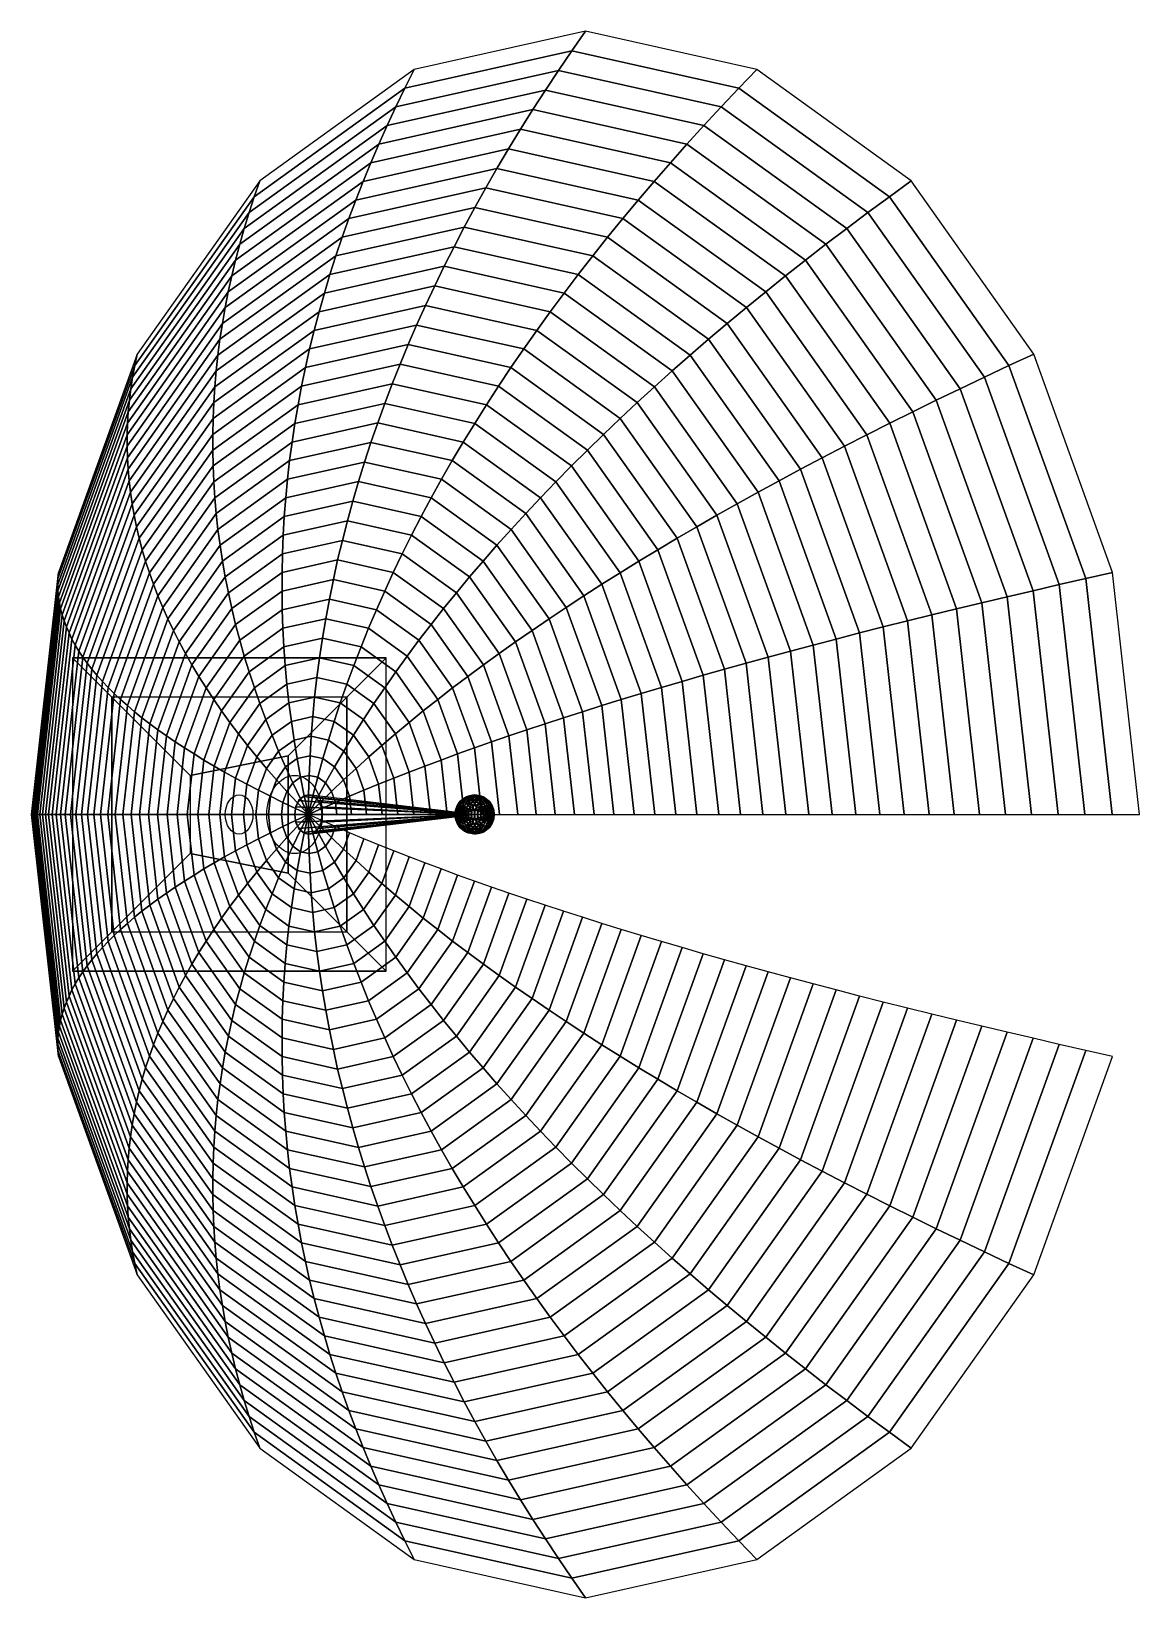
# Model space of a CAD drawing. Header units: millimetres. Extents: x -0.5 to 13.6, y -8 to 12.
import ezdxf

# ---------------------------------------------------------------- set-up
doc = ezdxf.new("R2010")
doc.units = ezdxf.units.MM
doc.layers.add('antena', color=6, linetype='Continuous', plot=False)
doc.layers.add('prábola', color=1, linetype='Continuous', plot=False)
doc.layers.add('base1', color=3, linetype='Continuous')
doc.layers.add('base2', color=5, linetype='Continuous')

msp = doc.modelspace()

# ---------------------------------------------------------------- linework, layer by layer
at = {"layer": 'antena', "extrusion": (0.707107, 4.18691e-16, 0.707107)}
for centre, radius in [((2, 3.005, 7.01), 0.5), ((2, 3.005, 6.01), 0.25)]:
    msp.add_circle(centre, radius, dxfattribs=at)
at = {"layer": 'base1'}
msp.add_lwpolyline([(0, 0), (4, 0), (4, 4), (0, 4)], close=True, dxfattribs=at)
at = {"layer": 'base1', "elevation": 2}
msp.add_lwpolyline([(0.5, 0.5), (3.5, 0.5), (3.5, 3.5), (0.5, 3.5)], close=True, dxfattribs=at)
at = {"layer": 'base1'}
for points in [[(4, 4), (3.5, 3.5, 2), (0.5, 3.5, 2), (0, 4)], [(0.5, 3.5, 2), (0, 4), (0, 0), (0.5, 0.5, 2)], [(0, 0), (4, 0), (4, 4), (0, 4)], [(3.5, 0.5, 2), (4, 0), (4, 4), (3.5, 3.5, 2)], [(0, 0), (0.5, 0.5, 2), (3.5, 0.5, 2), (4, 0)]]:
    msp.add_3dface(points, dxfattribs=at)
at = {"layer": 'base2'}
for p, q in [((0.5, 3.5, 2), (1.5, 2.5, 7)), ((3.5, 3.5, 2), (2.75, 2.75, 5.75)), ((0.5, 0.5, 2), (1.5, 1.5, 7)), ((3.5, 0.5, 2), (2.75, 1.25, 5.75))]:
    msp.add_line(p, q, dxfattribs=at)
at = {"layer": 'base2', "extrusion": (0, -1, 2.22045e-16)}
msp.add_line((1.5, 2.5, 7), (2.75, 2.75, 5.75), dxfattribs=at)
at = {"layer": 'base2'}
for points in [[(3.5, 3.5, 2), (0.5, 3.5, 2), (1.5, 2.5, 7), (2.75, 2.75, 5.75)], [(0.5, 0.5, 2), (0.5, 3.5, 2), (1.5, 2.5, 7), (1.5, 1.5, 7)], [(3.5, 0.5, 2), (3.5, 3.5, 2), (2.75, 2.75, 5.75), (2.75, 1.25, 5.75)], [(1.5, 1.5, 7), (2.75, 1.25, 5.75), (2.75, 2.75, 5.75), (1.5, 2.5, 7)], [(1.5, 1.5, 7), (0.5, 0.5, 2), (3.5, 0.5, 2), (2.75, 1.25, 5.75)]]:
    msp.add_3dface(points, dxfattribs=at)
at = {"layer": 'prábola', "extrusion": (-7.3271e-16, -1, 1.1514e-15), "elevation": -2}
msp.add_lwpolyline([(3.009, 7.259), (3.188, 7.084), (3.371, 6.914), (3.559, 6.748), (3.751, 6.587), (3.948, 6.43), (4.149, 6.278), (4.355, 6.13), (4.565, 5.986), (4.779, 5.847), (4.998, 5.712), (5.221, 5.582), (5.448, 5.456), (5.68, 5.334), (5.917, 5.217), (6.158, 5.104), (6.403, 4.996), (6.653, 4.892), (6.907, 4.793), (7.165, 4.698), (7.428, 4.607), (7.696, 4.521), (7.967, 4.439), (8.244, 4.362), (8.524, 4.289), (8.809, 4.221), (9.099, 4.156), (9.393, 4.097), (9.691, 4.042), (9.994, 3.991), (10.301, 3.944), (10.612, 3.902), (10.928, 3.865), (11.249, 3.832), (11.574, 3.803), (11.903, 3.779), (12.237, 3.759), (12.575, 3.743), (12.917, 3.732), (13.264, 3.726), (13.615, 3.723)], dxfattribs=at)

# ---------------------------------------------------------------- meshes
at = {"layer": 'base1'}
mesh = msp.add_polymesh((2, 16), dxfattribs=dict(at, n_close=True))
for k, corner in enumerate([(3.009, 2.25, 7.259), (2.941, 2.231, 7.327), (2.884, 2.177, 7.384), (2.846, 2.096, 7.422), (2.832, 2, 7.436), (2.846, 1.904, 7.422), (2.884, 1.823, 7.384), (2.941, 1.769, 7.327), (3.009, 1.75, 7.259), (3.077, 1.769, 7.191), (3.134, 1.823, 7.134), (3.172, 1.904, 7.096), (3.186, 2, 7.082), (3.172, 2.096, 7.096), (3.134, 2.177, 7.134), (3.077, 2.231, 7.191), (5.13, 2, 9.38), (5.13, 2, 9.38), (5.13, 2, 9.38), (5.13, 2, 9.38), (5.13, 2, 9.38), (5.13, 2, 9.38), (5.13, 2, 9.38), (5.13, 2, 9.38), (5.13, 2, 9.38), (5.13, 2, 9.38), (5.13, 2, 9.38), (5.13, 2, 9.38), (5.13, 2, 9.38), (5.13, 2, 9.38), (5.13, 2, 9.38), (5.13, 2, 9.38)]):
    mesh.set_mesh_vertex(divmod(k, 16), corner)
mesh = msp.add_polymesh((9, 9), dxfattribs=at)
for k, corner in enumerate([(5.284, 2.192, 9.336), (5.26, 2.2, 9.305), (5.234, 2.202, 9.276), (5.205, 2.2, 9.25), (5.174, 2.192, 9.227), (5.143, 2.18, 9.207), (5.11, 2.164, 9.192), (5.079, 2.143, 9.182), (5.048, 2.119, 9.176), (5.237, 2.226, 9.383), (5.212, 2.235, 9.354), (5.185, 2.238, 9.326), (5.157, 2.235, 9.299), (5.128, 2.226, 9.274), (5.099, 2.212, 9.251), (5.07, 2.192, 9.232), (5.044, 2.168, 9.217), (5.019, 2.14, 9.205), (5.185, 2.238, 9.435), (5.158, 2.247, 9.408), (5.13, 2.25, 9.38), (5.103, 2.247, 9.353), (5.076, 2.238, 9.326), (5.05, 2.223, 9.3), (5.026, 2.202, 9.276), (5.005, 2.177, 9.255), (4.987, 2.147, 9.237), (5.133, 2.226, 9.487), (5.104, 2.235, 9.462), (5.076, 2.238, 9.435), (5.049, 2.235, 9.407), (5.024, 2.226, 9.378), (5.001, 2.212, 9.349), (4.982, 2.192, 9.32), (4.967, 2.168, 9.294), (4.955, 2.14, 9.269), (5.086, 2.192, 9.534), (5.055, 2.2, 9.51), (5.026, 2.202, 9.484), (5, 2.2, 9.455), (4.977, 2.192, 9.424), (4.957, 2.18, 9.393), (4.942, 2.164, 9.36), (4.932, 2.143, 9.329), (4.926, 2.119, 9.298), (5.049, 2.14, 9.571), (5.017, 2.145, 9.549), (4.987, 2.147, 9.523), (4.961, 2.145, 9.494), (4.94, 2.14, 9.462), (4.923, 2.131, 9.427), (4.911, 2.119, 9.392), (4.904, 2.104, 9.356), (4.903, 2.086, 9.321), (5.025, 2.073, 9.595), (4.992, 2.076, 9.574), (4.962, 2.077, 9.548), (4.936, 2.076, 9.519), (4.916, 2.073, 9.485), (4.9, 2.069, 9.45), (4.89, 2.062, 9.412), (4.886, 2.055, 9.374), (4.888, 2.045, 9.336), (5.017, 2, 9.603), (4.983, 2, 9.582), (4.953, 2, 9.557), (4.928, 2, 9.527), (4.907, 2, 9.494), (4.892, 2, 9.457), (4.883, 2, 9.419), (4.88, 2, 9.38), (4.883, 2, 9.341), (5.025, 1.927, 9.595), (4.992, 1.924, 9.574), (4.962, 1.923, 9.548), (4.936, 1.924, 9.519), (4.916, 1.927, 9.485), (4.9, 1.931, 9.45), (4.89, 1.937, 9.412), (4.886, 1.945, 9.374), (4.888, 1.955, 9.336)]):
    mesh.set_mesh_vertex(divmod(k, 9), corner)
mesh = msp.add_polymesh((9, 9), dxfattribs=at)
for k, corner in enumerate([(5.185, 1.762, 9.435), (5.158, 1.753, 9.408), (5.13, 1.75, 9.38), (5.103, 1.753, 9.353), (5.076, 1.762, 9.326), (5.05, 1.777, 9.3), (5.026, 1.798, 9.276), (5.005, 1.823, 9.255), (4.987, 1.853, 9.237), (5.237, 1.774, 9.383), (5.212, 1.765, 9.354), (5.185, 1.762, 9.326), (5.157, 1.765, 9.299), (5.128, 1.774, 9.274), (5.099, 1.788, 9.251), (5.07, 1.808, 9.232), (5.044, 1.832, 9.217), (5.019, 1.86, 9.205), (5.284, 1.808, 9.336), (5.26, 1.8, 9.305), (5.234, 1.798, 9.276), (5.205, 1.8, 9.25), (5.174, 1.808, 9.227), (5.143, 1.82, 9.207), (5.11, 1.836, 9.192), (5.079, 1.857, 9.182), (5.048, 1.881, 9.176), (5.321, 1.86, 9.299), (5.299, 1.855, 9.267), (5.273, 1.853, 9.237), (5.244, 1.855, 9.211), (5.212, 1.86, 9.19), (5.177, 1.869, 9.173), (5.142, 1.881, 9.161), (5.106, 1.896, 9.154), (5.071, 1.914, 9.153), (5.345, 1.927, 9.275), (5.324, 1.924, 9.242), (5.298, 1.923, 9.212), (5.269, 1.924, 9.186), (5.235, 1.927, 9.166), (5.2, 1.931, 9.15), (5.162, 1.937, 9.14), (5.124, 1.945, 9.136), (5.086, 1.955, 9.138), (5.353, 2, 9.267), (5.332, 2, 9.233), (5.307, 2, 9.203), (5.277, 2, 9.178), (5.244, 2, 9.157), (5.207, 2, 9.142), (5.169, 2, 9.133), (5.13, 2, 9.13), (5.091, 2, 9.133), (5.345, 2.073, 9.275), (5.324, 2.076, 9.242), (5.298, 2.077, 9.212), (5.269, 2.076, 9.186), (5.235, 2.073, 9.166), (5.2, 2.069, 9.15), (5.162, 2.062, 9.14), (5.124, 2.055, 9.136), (5.086, 2.045, 9.138), (5.321, 2.14, 9.299), (5.299, 2.145, 9.267), (5.273, 2.147, 9.237), (5.244, 2.145, 9.211), (5.212, 2.14, 9.19), (5.177, 2.131, 9.173), (5.142, 2.119, 9.161), (5.106, 2.104, 9.154), (5.071, 2.086, 9.153), (5.284, 2.192, 9.336), (5.26, 2.2, 9.305), (5.234, 2.202, 9.276), (5.205, 2.2, 9.25), (5.174, 2.192, 9.227), (5.143, 2.18, 9.207), (5.11, 2.164, 9.192), (5.079, 2.143, 9.182), (5.048, 2.119, 9.176)]):
    mesh.set_mesh_vertex(divmod(k, 9), corner)
mesh = msp.add_polymesh((9, 9), dxfattribs=at)
for k, corner in enumerate([(5.307, 2, 9.557), (5.321, 2.032, 9.539), (5.33, 2.062, 9.516), (5.335, 2.092, 9.491), (5.334, 2.119, 9.462), (5.329, 2.143, 9.432), (5.318, 2.164, 9.4), (5.303, 2.18, 9.368), (5.284, 2.192, 9.336), (5.307, 2, 9.557), (5.313, 2.037, 9.546), (5.315, 2.073, 9.531), (5.313, 2.108, 9.513), (5.305, 2.14, 9.491), (5.294, 2.168, 9.467), (5.278, 2.192, 9.44), (5.259, 2.212, 9.412), (5.237, 2.226, 9.383), (5.307, 2, 9.557), (5.305, 2.039, 9.555), (5.298, 2.077, 9.548), (5.288, 2.113, 9.538), (5.273, 2.147, 9.523), (5.255, 2.177, 9.505), (5.234, 2.202, 9.484), (5.21, 2.223, 9.46), (5.185, 2.238, 9.435), (5.307, 2, 9.557), (5.296, 2.037, 9.563), (5.281, 2.073, 9.565), (5.263, 2.108, 9.563), (5.241, 2.14, 9.555), (5.217, 2.168, 9.544), (5.19, 2.192, 9.528), (5.162, 2.212, 9.509), (5.133, 2.226, 9.487), (5.307, 2, 9.557), (5.289, 2.032, 9.571), (5.266, 2.062, 9.58), (5.241, 2.092, 9.585), (5.212, 2.119, 9.584), (5.182, 2.143, 9.579), (5.15, 2.164, 9.568), (5.118, 2.18, 9.553), (5.086, 2.192, 9.534), (5.307, 2, 9.557), (5.282, 2.023, 9.577), (5.254, 2.045, 9.593), (5.223, 2.067, 9.603), (5.189, 2.086, 9.607), (5.154, 2.104, 9.606), (5.118, 2.119, 9.6), (5.083, 2.131, 9.588), (5.049, 2.14, 9.571), (5.307, 2, 9.557), (5.279, 2.012, 9.581), (5.246, 2.024, 9.6), (5.211, 2.035, 9.614), (5.174, 2.045, 9.622), (5.136, 2.055, 9.624), (5.098, 2.062, 9.62), (5.061, 2.069, 9.61), (5.025, 2.073, 9.595), (5.307, 2, 9.557), (5.277, 2, 9.582), (5.244, 2, 9.603), (5.207, 2, 9.618), (5.169, 2, 9.627), (5.13, 2, 9.63), (5.091, 2, 9.627), (5.053, 2, 9.618), (5.017, 2, 9.603), (5.307, 2, 9.557), (5.279, 1.988, 9.581), (5.246, 1.976, 9.6), (5.211, 1.965, 9.614), (5.174, 1.955, 9.622), (5.136, 1.945, 9.624), (5.098, 1.937, 9.62), (5.061, 1.931, 9.61), (5.025, 1.927, 9.595)]):
    mesh.set_mesh_vertex(divmod(k, 9), corner)
mesh = msp.add_polymesh((9, 5), dxfattribs=at)
for k, corner in enumerate([(5.048, 2.119, 9.176), (5.02, 2.092, 9.176), (4.994, 2.062, 9.18), (4.972, 2.032, 9.189), (4.953, 2, 9.203), (5.019, 2.14, 9.205), (4.997, 2.108, 9.198), (4.979, 2.073, 9.195), (4.964, 2.037, 9.197), (4.953, 2, 9.203), (4.987, 2.147, 9.237), (4.973, 2.113, 9.223), (4.962, 2.077, 9.212), (4.956, 2.039, 9.206), (4.953, 2, 9.203), (4.955, 2.14, 9.269), (4.948, 2.108, 9.247), (4.945, 2.073, 9.229), (4.947, 2.037, 9.214), (4.953, 2, 9.203), (4.926, 2.119, 9.298), (4.926, 2.092, 9.27), (4.93, 2.062, 9.244), (4.939, 2.032, 9.222), (4.953, 2, 9.203), (4.903, 2.086, 9.321), (4.908, 2.067, 9.288), (4.918, 2.045, 9.256), (4.933, 2.023, 9.228), (4.953, 2, 9.203), (4.888, 2.045, 9.336), (4.896, 2.035, 9.299), (4.91, 2.024, 9.264), (4.929, 2.012, 9.232), (4.953, 2, 9.203), (4.883, 2, 9.341), (4.892, 2, 9.303), (4.907, 2, 9.267), (4.928, 2, 9.233), (4.953, 2, 9.203), (4.888, 1.955, 9.336), (4.896, 1.965, 9.299), (4.91, 1.976, 9.264), (4.929, 1.988, 9.232), (4.953, 2, 9.203)]):
    mesh.set_mesh_vertex(divmod(k, 5), corner)
mesh = msp.add_polymesh((4, 5), dxfattribs=at)
for k, corner in enumerate([(4.888, 1.955, 9.336), (4.896, 1.965, 9.299), (4.91, 1.976, 9.264), (4.929, 1.988, 9.232), (4.953, 2, 9.203), (4.903, 1.914, 9.321), (4.908, 1.933, 9.288), (4.918, 1.955, 9.256), (4.933, 1.977, 9.228), (4.953, 2, 9.203), (4.926, 1.881, 9.298), (4.926, 1.908, 9.27), (4.93, 1.937, 9.244), (4.939, 1.968, 9.222), (4.953, 2, 9.203), (4.955, 1.86, 9.269), (4.948, 1.892, 9.247), (4.945, 1.927, 9.229), (4.947, 1.963, 9.214), (4.953, 2, 9.203)]):
    mesh.set_mesh_vertex(divmod(k, 5), corner)
mesh = msp.add_polymesh((9, 5), dxfattribs=at)
for k, corner in enumerate([(4.987, 1.853, 9.237), (4.973, 1.887, 9.223), (4.962, 1.923, 9.212), (4.956, 1.961, 9.206), (4.953, 2, 9.203), (5.019, 1.86, 9.205), (4.997, 1.892, 9.198), (4.979, 1.927, 9.195), (4.964, 1.963, 9.197), (4.953, 2, 9.203), (5.048, 1.881, 9.176), (5.02, 1.908, 9.176), (4.994, 1.937, 9.18), (4.972, 1.968, 9.189), (4.953, 2, 9.203), (5.071, 1.914, 9.153), (5.038, 1.933, 9.158), (5.006, 1.955, 9.168), (4.978, 1.977, 9.183), (4.953, 2, 9.203), (5.086, 1.955, 9.138), (5.049, 1.965, 9.146), (5.014, 1.976, 9.16), (4.982, 1.988, 9.179), (4.953, 2, 9.203), (5.091, 2, 9.133), (5.053, 2, 9.142), (5.017, 2, 9.157), (4.983, 2, 9.178), (4.953, 2, 9.203), (5.086, 2.045, 9.138), (5.049, 2.035, 9.146), (5.014, 2.024, 9.16), (4.982, 2.012, 9.179), (4.953, 2, 9.203), (5.071, 2.086, 9.153), (5.038, 2.067, 9.158), (5.006, 2.045, 9.168), (4.978, 2.023, 9.183), (4.953, 2, 9.203), (5.048, 2.119, 9.176), (5.02, 2.092, 9.176), (4.994, 2.062, 9.18), (4.972, 2.032, 9.189), (4.953, 2, 9.203)]):
    mesh.set_mesh_vertex(divmod(k, 5), corner)
mesh = msp.add_polymesh((4, 9), dxfattribs=at)
for k, corner in enumerate([(5.307, 2, 9.557), (5.279, 1.988, 9.581), (5.246, 1.976, 9.6), (5.211, 1.965, 9.614), (5.174, 1.955, 9.622), (5.136, 1.945, 9.624), (5.098, 1.937, 9.62), (5.061, 1.931, 9.61), (5.025, 1.927, 9.595), (5.307, 2, 9.557), (5.282, 1.977, 9.577), (5.254, 1.955, 9.593), (5.223, 1.933, 9.603), (5.189, 1.914, 9.607), (5.154, 1.896, 9.606), (5.118, 1.881, 9.6), (5.083, 1.869, 9.588), (5.049, 1.86, 9.571), (5.307, 2, 9.557), (5.289, 1.968, 9.571), (5.266, 1.937, 9.58), (5.241, 1.908, 9.585), (5.212, 1.881, 9.584), (5.182, 1.857, 9.579), (5.15, 1.836, 9.568), (5.118, 1.82, 9.553), (5.086, 1.808, 9.534), (5.307, 2, 9.557), (5.296, 1.963, 9.563), (5.281, 1.927, 9.565), (5.263, 1.892, 9.563), (5.241, 1.86, 9.555), (5.217, 1.832, 9.544), (5.19, 1.808, 9.528), (5.162, 1.788, 9.509), (5.133, 1.774, 9.487)]):
    mesh.set_mesh_vertex(divmod(k, 9), corner)
mesh = msp.add_polymesh((9, 9), dxfattribs=at)
for k, corner in enumerate([(5.307, 2, 9.557), (5.305, 1.961, 9.555), (5.298, 1.923, 9.548), (5.288, 1.887, 9.538), (5.273, 1.853, 9.523), (5.255, 1.823, 9.505), (5.234, 1.798, 9.484), (5.21, 1.777, 9.46), (5.185, 1.762, 9.435), (5.307, 2, 9.557), (5.313, 1.963, 9.546), (5.315, 1.927, 9.531), (5.313, 1.892, 9.513), (5.305, 1.86, 9.491), (5.294, 1.832, 9.467), (5.278, 1.808, 9.44), (5.259, 1.788, 9.412), (5.237, 1.774, 9.383), (5.307, 2, 9.557), (5.321, 1.968, 9.539), (5.33, 1.937, 9.516), (5.335, 1.908, 9.491), (5.334, 1.881, 9.462), (5.329, 1.857, 9.432), (5.318, 1.836, 9.4), (5.303, 1.82, 9.368), (5.284, 1.808, 9.336), (5.307, 2, 9.557), (5.327, 1.977, 9.532), (5.343, 1.955, 9.504), (5.353, 1.933, 9.473), (5.357, 1.914, 9.439), (5.356, 1.896, 9.404), (5.35, 1.881, 9.368), (5.338, 1.869, 9.333), (5.321, 1.86, 9.299), (5.307, 2, 9.557), (5.331, 1.988, 9.529), (5.35, 1.976, 9.496), (5.364, 1.965, 9.461), (5.372, 1.955, 9.424), (5.374, 1.945, 9.386), (5.37, 1.937, 9.348), (5.36, 1.931, 9.311), (5.345, 1.927, 9.275), (5.307, 2, 9.557), (5.332, 2, 9.527), (5.353, 2, 9.494), (5.368, 2, 9.457), (5.377, 2, 9.419), (5.38, 2, 9.38), (5.377, 2, 9.341), (5.368, 2, 9.303), (5.353, 2, 9.267), (5.307, 2, 9.557), (5.331, 2.012, 9.529), (5.35, 2.024, 9.496), (5.364, 2.035, 9.461), (5.372, 2.045, 9.424), (5.374, 2.055, 9.386), (5.37, 2.062, 9.348), (5.36, 2.069, 9.311), (5.345, 2.073, 9.275), (5.307, 2, 9.557), (5.327, 2.023, 9.532), (5.343, 2.045, 9.504), (5.353, 2.067, 9.473), (5.357, 2.086, 9.439), (5.356, 2.104, 9.404), (5.35, 2.119, 9.368), (5.338, 2.131, 9.333), (5.321, 2.14, 9.299), (5.307, 2, 9.557), (5.321, 2.032, 9.539), (5.33, 2.062, 9.516), (5.335, 2.092, 9.491), (5.334, 2.119, 9.462), (5.329, 2.143, 9.432), (5.318, 2.164, 9.4), (5.303, 2.18, 9.368), (5.284, 2.192, 9.336)]):
    mesh.set_mesh_vertex(divmod(k, 9), corner)
mesh = msp.add_polymesh((4, 9), dxfattribs=at)
for k, corner in enumerate([(5.025, 1.927, 9.595), (4.992, 1.924, 9.574), (4.962, 1.923, 9.548), (4.936, 1.924, 9.519), (4.916, 1.927, 9.485), (4.9, 1.931, 9.45), (4.89, 1.937, 9.412), (4.886, 1.945, 9.374), (4.888, 1.955, 9.336), (5.049, 1.86, 9.571), (5.017, 1.855, 9.549), (4.987, 1.853, 9.523), (4.961, 1.855, 9.494), (4.94, 1.86, 9.462), (4.923, 1.869, 9.427), (4.911, 1.881, 9.392), (4.904, 1.896, 9.356), (4.903, 1.914, 9.321), (5.086, 1.808, 9.534), (5.055, 1.8, 9.51), (5.026, 1.798, 9.484), (5, 1.8, 9.455), (4.977, 1.808, 9.424), (4.957, 1.82, 9.393), (4.942, 1.836, 9.36), (4.932, 1.857, 9.329), (4.926, 1.881, 9.298), (5.133, 1.774, 9.487), (5.104, 1.765, 9.462), (5.076, 1.762, 9.435), (5.049, 1.765, 9.407), (5.024, 1.774, 9.378), (5.001, 1.788, 9.349), (4.982, 1.808, 9.32), (4.967, 1.832, 9.294), (4.955, 1.86, 9.269)]):
    mesh.set_mesh_vertex(divmod(k, 9), corner)
at = {"layer": 'prábola'}
mesh = msp.add_polymesh((9, 9), dxfattribs=at)
for k, corner in enumerate([(10.928, 2, 3.865), (11.249, 2, 3.832), (11.574, 2, 3.803), (11.903, 2, 3.779), (12.237, 2, 3.759), (12.575, 2, 3.743), (12.917, 2, 3.732), (13.264, 2, 3.726), (13.615, 2, 3.723), (10.652, 4.472, 4.142), (10.963, 4.549, 4.117), (11.28, 4.627, 4.097), (11.6, 4.704, 4.081), (11.925, 4.781, 4.07), (12.255, 4.858, 4.063), (12.588, 4.936, 4.061), (12.927, 5.013, 4.063), (13.269, 5.09, 4.069), (9.848, 6.702, 4.945), (10.135, 6.849, 4.946), (10.426, 6.996, 4.951), (10.721, 7.143, 4.96), (11.021, 7.29, 4.974), (11.326, 7.437, 4.992), (11.634, 7.584, 5.015), (11.947, 7.731, 5.042), (12.265, 7.878, 5.074), (8.597, 8.472, 6.197), (8.844, 8.674, 6.236), (9.096, 8.877, 6.28), (9.353, 9.079, 6.329), (9.613, 9.281, 6.382), (9.879, 9.483, 6.439), (10.148, 9.686, 6.501), (10.422, 9.888, 6.567), (10.701, 10.09, 6.638), (7.02, 9.608, 7.774), (7.218, 9.846, 7.863), (7.421, 10.084, 7.956), (7.628, 10.322, 8.054), (7.839, 10.56, 8.156), (8.055, 10.797, 8.263), (8.276, 11.035, 8.374), (8.5, 11.273, 8.489), (8.729, 11.511, 8.609), (5.272, 10, 9.522), (5.415, 10.25, 9.665), (5.563, 10.5, 9.813), (5.716, 10.75, 9.966), (5.873, 11, 10.123), (6.034, 11.25, 10.284), (6.2, 11.5, 10.45), (6.37, 11.75, 10.62), (6.544, 12, 10.794), (3.524, 9.608, 11.27), (3.613, 9.846, 11.468), (3.706, 10.084, 11.671), (3.804, 10.322, 11.878), (3.906, 10.56, 12.089), (4.013, 10.797, 12.305), (4.124, 11.035, 12.526), (4.239, 11.273, 12.75), (4.359, 11.511, 12.979), (1.947, 8.472, 12.847), (1.986, 8.674, 13.094), (2.03, 8.877, 13.346), (2.079, 9.079, 13.603), (2.132, 9.281, 13.863), (2.189, 9.483, 14.129), (2.251, 9.686, 14.398), (2.317, 9.888, 14.672), (2.388, 10.09, 14.951), (0.695, 6.702, 14.098), (0.696, 6.849, 14.385), (0.701, 6.996, 14.676), (0.71, 7.143, 14.971), (0.724, 7.29, 15.271), (0.742, 7.437, 15.576), (0.765, 7.584, 15.884), (0.792, 7.731, 16.197), (0.824, 7.878, 16.515)]):
    mesh.set_mesh_vertex(divmod(k, 9), corner)
mesh = msp.add_polymesh((9, 9), dxfattribs=at)
for k, corner in enumerate([(8.524, 2, 4.289), (8.809, 2, 4.221), (9.099, 2, 4.156), (9.393, 2, 4.097), (9.691, 2, 4.042), (9.994, 2, 3.991), (10.301, 2, 3.944), (10.612, 2, 3.902), (10.928, 2, 3.865), (8.317, 3.854, 4.497), (8.593, 3.931, 4.437), (8.874, 4.009, 4.381), (9.159, 4.086, 4.33), (9.449, 4.163, 4.284), (9.743, 4.24, 4.242), (10.041, 4.318, 4.204), (10.344, 4.395, 4.171), (10.652, 4.472, 4.142), (7.714, 5.527, 5.099), (7.965, 5.674, 5.065), (8.221, 5.821, 5.034), (8.481, 5.968, 5.008), (8.746, 6.114, 4.987), (9.015, 6.261, 4.97), (9.288, 6.408, 4.957), (9.566, 6.555, 4.949), (9.848, 6.702, 4.945), (6.775, 6.854, 6.038), (6.988, 7.056, 6.042), (7.204, 7.259, 6.051), (7.425, 7.461, 6.064), (7.651, 7.663, 6.082), (7.881, 7.865, 6.104), (8.115, 8.068, 6.13), (8.354, 8.27, 6.161), (8.597, 8.472, 6.197), (5.593, 7.706, 7.221), (5.756, 7.944, 7.274), (5.923, 8.182, 7.332), (6.095, 8.42, 7.395), (6.271, 8.657, 7.462), (6.451, 8.895, 7.533), (6.636, 9.133, 7.609), (6.826, 9.371, 7.689), (7.02, 9.608, 7.774), (4.282, 8, 8.532), (4.39, 8.25, 8.64), (4.503, 8.5, 8.753), (4.62, 8.75, 8.87), (4.741, 9, 8.991), (4.867, 9.25, 9.117), (4.998, 9.5, 9.248), (5.132, 9.75, 9.382), (5.272, 10, 9.522), (2.971, 7.706, 9.843), (3.024, 7.944, 10.006), (3.082, 8.182, 10.173), (3.145, 8.42, 10.345), (3.212, 8.657, 10.521), (3.283, 8.895, 10.701), (3.359, 9.133, 10.886), (3.439, 9.371, 11.076), (3.524, 9.608, 11.27), (1.788, 6.854, 11.025), (1.792, 7.056, 11.238), (1.801, 7.259, 11.454), (1.814, 7.461, 11.675), (1.832, 7.663, 11.901), (1.854, 7.865, 12.131), (1.88, 8.068, 12.365), (1.911, 8.27, 12.604), (1.947, 8.472, 12.847), (0.849, 5.527, 11.964), (0.815, 5.674, 12.215), (0.784, 5.821, 12.471), (0.758, 5.968, 12.731), (0.737, 6.114, 12.996), (0.72, 6.261, 13.265), (0.707, 6.408, 13.538), (0.699, 6.555, 13.816), (0.695, 6.702, 14.098)]):
    mesh.set_mesh_vertex(divmod(k, 9), corner)
mesh = msp.add_polymesh((9, 9), dxfattribs=at)
for k, corner in enumerate([(6.403, 2, 4.996), (6.653, 2, 4.892), (6.907, 2, 4.793), (7.165, 2, 4.698), (7.428, 2, 4.607), (7.696, 2, 4.521), (7.967, 2, 4.439), (8.244, 2, 4.362), (8.524, 2, 4.289), (6.265, 3.236, 5.135), (6.506, 3.313, 5.039), (6.751, 3.391, 4.949), (7.001, 3.468, 4.862), (7.255, 3.545, 4.78), (7.514, 3.622, 4.703), (7.777, 3.7, 4.63), (8.045, 3.777, 4.561), (8.317, 3.854, 4.497), (5.863, 4.351, 5.536), (6.079, 4.498, 5.466), (6.299, 4.645, 5.401), (6.524, 4.792, 5.339), (6.753, 4.939, 5.282), (6.987, 5.086, 5.23), (7.225, 5.233, 5.182), (7.467, 5.38, 5.138), (7.714, 5.527, 5.099), (5.237, 5.236, 6.162), (5.414, 5.438, 6.131), (5.595, 5.641, 6.105), (5.781, 5.843, 6.082), (5.971, 6.045, 6.065), (6.165, 6.247, 6.051), (6.364, 6.45, 6.042), (6.568, 6.652, 6.038), (6.775, 6.854, 6.038), (4.449, 5.804, 6.951), (4.576, 6.042, 6.969), (4.708, 6.28, 6.992), (4.845, 6.518, 7.019), (4.985, 6.755, 7.05), (5.131, 6.993, 7.086), (5.28, 7.231, 7.127), (5.434, 7.469, 7.171), (5.593, 7.706, 7.221), (3.575, 6, 7.825), (3.647, 6.25, 7.897), (3.725, 6.5, 7.975), (3.807, 6.75, 8.057), (3.893, 7, 8.143), (3.983, 7.25, 8.233), (4.078, 7.5, 8.328), (4.178, 7.75, 8.428), (4.282, 8, 8.532), (2.701, 5.804, 8.699), (2.719, 6.042, 8.826), (2.742, 6.28, 8.958), (2.769, 6.518, 9.095), (2.8, 6.755, 9.235), (2.836, 6.993, 9.381), (2.877, 7.231, 9.53), (2.921, 7.469, 9.684), (2.971, 7.706, 9.843), (1.912, 5.236, 9.487), (1.881, 5.438, 9.664), (1.855, 5.641, 9.845), (1.832, 5.843, 10.031), (1.815, 6.045, 10.221), (1.801, 6.247, 10.415), (1.792, 6.45, 10.614), (1.788, 6.652, 10.818), (1.788, 6.854, 11.025), (1.286, 4.351, 10.113), (1.216, 4.498, 10.329), (1.151, 4.645, 10.549), (1.089, 4.792, 10.774), (1.032, 4.939, 11.003), (0.98, 5.086, 11.237), (0.932, 5.233, 11.475), (0.888, 5.38, 11.717), (0.849, 5.527, 11.964)]):
    mesh.set_mesh_vertex(divmod(k, 9), corner)
mesh = msp.add_polymesh((9, 9), dxfattribs=at)
for k, corner in enumerate([(0.695, 6.702, 14.098), (0.696, 6.849, 14.385), (0.701, 6.996, 14.676), (0.71, 7.143, 14.971), (0.724, 7.29, 15.271), (0.742, 7.437, 15.576), (0.765, 7.584, 15.884), (0.792, 7.731, 16.197), (0.824, 7.878, 16.515), (-0.108, 4.472, 14.902), (-0.133, 4.549, 15.213), (-0.153, 4.627, 15.53), (-0.169, 4.704, 15.85), (-0.18, 4.781, 16.175), (-0.187, 4.858, 16.505), (-0.189, 4.936, 16.838), (-0.187, 5.013, 17.177), (-0.181, 5.09, 17.519), (-0.385, 2, 15.178), (-0.418, 2, 15.499), (-0.447, 2, 15.824), (-0.471, 2, 16.153), (-0.491, 2, 16.487), (-0.507, 2, 16.825), (-0.518, 2, 17.167), (-0.524, 2, 17.514), (-0.527, 2, 17.865), (-0.108, -0.472, 14.902), (-0.133, -0.549, 15.213), (-0.153, -0.627, 15.53), (-0.169, -0.704, 15.85), (-0.18, -0.781, 16.175), (-0.187, -0.858, 16.505), (-0.189, -0.936, 16.838), (-0.187, -1.013, 17.177), (-0.181, -1.09, 17.519), (0.695, -2.702, 14.098), (0.696, -2.849, 14.385), (0.701, -2.996, 14.676), (0.71, -3.143, 14.971), (0.724, -3.29, 15.271), (0.742, -3.437, 15.576), (0.765, -3.584, 15.884), (0.792, -3.731, 16.197), (0.824, -3.878, 16.515), (1.947, -4.472, 12.847), (1.986, -4.674, 13.094), (2.03, -4.877, 13.346), (2.079, -5.079, 13.603), (2.132, -5.281, 13.863), (2.189, -5.483, 14.129), (2.251, -5.686, 14.398), (2.317, -5.888, 14.672), (2.388, -6.09, 14.951), (3.524, -5.608, 11.27), (3.613, -5.846, 11.468), (3.706, -6.084, 11.671), (3.804, -6.322, 11.878), (3.906, -6.56, 12.089), (4.013, -6.797, 12.305), (4.124, -7.035, 12.526), (4.239, -7.273, 12.75), (4.359, -7.511, 12.979), (5.272, -6, 9.522), (5.415, -6.25, 9.665), (5.563, -6.5, 9.813), (5.716, -6.75, 9.966), (5.873, -7, 10.123), (6.034, -7.25, 10.284), (6.2, -7.5, 10.45), (6.37, -7.75, 10.62), (6.544, -8, 10.794), (7.02, -5.608, 7.774), (7.218, -5.846, 7.863), (7.421, -6.084, 7.956), (7.628, -6.322, 8.054), (7.839, -6.56, 8.156), (8.055, -6.797, 8.263), (8.276, -7.035, 8.374), (8.5, -7.273, 8.489), (8.729, -7.511, 8.609)]):
    mesh.set_mesh_vertex(divmod(k, 9), corner)
mesh = msp.add_polymesh((9, 9), dxfattribs=at)
for k, corner in enumerate([(0.849, 5.527, 11.964), (0.815, 5.674, 12.215), (0.784, 5.821, 12.471), (0.758, 5.968, 12.731), (0.737, 6.114, 12.996), (0.72, 6.261, 13.265), (0.707, 6.408, 13.538), (0.699, 6.555, 13.816), (0.695, 6.702, 14.098), (0.247, 3.854, 12.567), (0.187, 3.931, 12.843), (0.131, 4.009, 13.124), (0.08, 4.086, 13.409), (0.034, 4.163, 13.699), (-0.008, 4.24, 13.993), (-0.046, 4.318, 14.291), (-0.079, 4.395, 14.594), (-0.108, 4.472, 14.902), (0.039, 2, 12.774), (-0.029, 2, 13.059), (-0.094, 2, 13.349), (-0.153, 2, 13.643), (-0.208, 2, 13.941), (-0.259, 2, 14.244), (-0.306, 2, 14.551), (-0.348, 2, 14.862), (-0.385, 2, 15.178), (0.247, 0.146, 12.567), (0.187, 0.069, 12.843), (0.131, -0.009, 13.124), (0.08, -0.086, 13.409), (0.034, -0.163, 13.699), (-0.008, -0.24, 13.993), (-0.046, -0.318, 14.291), (-0.079, -0.395, 14.594), (-0.108, -0.472, 14.902), (0.849, -1.527, 11.964), (0.815, -1.674, 12.215), (0.784, -1.821, 12.471), (0.758, -1.968, 12.731), (0.737, -2.114, 12.996), (0.72, -2.261, 13.265), (0.707, -2.408, 13.538), (0.699, -2.555, 13.816), (0.695, -2.702, 14.098), (1.788, -2.854, 11.025), (1.792, -3.056, 11.238), (1.801, -3.259, 11.454), (1.814, -3.461, 11.675), (1.832, -3.663, 11.901), (1.854, -3.865, 12.131), (1.88, -4.068, 12.365), (1.911, -4.27, 12.604), (1.947, -4.472, 12.847), (2.971, -3.706, 9.843), (3.024, -3.944, 10.006), (3.082, -4.182, 10.173), (3.145, -4.42, 10.345), (3.212, -4.657, 10.521), (3.283, -4.895, 10.701), (3.359, -5.133, 10.886), (3.439, -5.371, 11.076), (3.524, -5.608, 11.27), (4.282, -4, 8.532), (4.39, -4.25, 8.64), (4.503, -4.5, 8.753), (4.62, -4.75, 8.87), (4.741, -5, 8.991), (4.867, -5.25, 9.117), (4.998, -5.5, 9.248), (5.132, -5.75, 9.382), (5.272, -6, 9.522), (5.593, -3.706, 7.221), (5.756, -3.944, 7.274), (5.923, -4.182, 7.332), (6.095, -4.42, 7.395), (6.271, -4.657, 7.462), (6.451, -4.895, 7.533), (6.636, -5.133, 7.609), (6.826, -5.371, 7.689), (7.02, -5.608, 7.774)]):
    mesh.set_mesh_vertex(divmod(k, 9), corner)
mesh = msp.add_polymesh((9, 9), dxfattribs=at)
for k, corner in enumerate([(4.565, 2, 5.986), (4.779, 2, 5.847), (4.998, 2, 5.712), (5.221, 2, 5.582), (5.448, 2, 5.456), (5.68, 2, 5.334), (5.917, 2, 5.217), (6.158, 2, 5.104), (6.403, 2, 4.996), (4.495, 2.618, 6.055), (4.701, 2.695, 5.925), (4.911, 2.773, 5.799), (5.126, 2.85, 5.677), (5.345, 2.927, 5.56), (5.568, 3.004, 5.447), (5.796, 3.082, 5.338), (6.028, 3.159, 5.234), (6.265, 3.236, 5.135), (4.294, 3.176, 6.256), (4.475, 3.323, 6.151), (4.66, 3.469, 6.05), (4.849, 3.616, 5.953), (5.043, 3.763, 5.861), (5.242, 3.91, 5.773), (5.444, 4.057, 5.69), (5.651, 4.204, 5.611), (5.863, 4.351, 5.536), (3.982, 3.618, 6.569), (4.123, 3.82, 6.503), (4.269, 4.023, 6.441), (4.419, 4.225, 6.383), (4.574, 4.427, 6.33), (4.733, 4.629, 6.282), (4.897, 4.832, 6.237), (5.065, 5.034, 6.197), (5.237, 5.236, 6.162), (3.587, 3.902, 6.963), (3.68, 4.14, 6.946), (3.776, 4.378, 6.934), (3.877, 4.615, 6.925), (3.983, 4.853, 6.922), (4.092, 5.091, 6.922), (4.207, 5.329, 6.927), (4.325, 5.566, 6.937), (4.449, 5.804, 6.951), (3.15, 4, 7.4), (3.188, 4.25, 7.438), (3.23, 4.5, 7.48), (3.276, 4.75, 7.526), (3.327, 5, 7.577), (3.382, 5.25, 7.632), (3.442, 5.5, 7.692), (3.506, 5.75, 7.756), (3.575, 6, 7.825), (2.713, 3.902, 7.837), (2.696, 4.14, 7.93), (2.684, 4.378, 8.026), (2.675, 4.615, 8.127), (2.672, 4.853, 8.233), (2.672, 5.091, 8.342), (2.677, 5.329, 8.457), (2.687, 5.566, 8.575), (2.701, 5.804, 8.699), (2.319, 3.618, 8.232), (2.253, 3.82, 8.373), (2.191, 4.023, 8.519), (2.133, 4.225, 8.669), (2.08, 4.427, 8.824), (2.032, 4.629, 8.983), (1.987, 4.832, 9.147), (1.947, 5.034, 9.315), (1.912, 5.236, 9.487), (2.006, 3.176, 8.544), (1.901, 3.323, 8.725), (1.8, 3.469, 8.91), (1.703, 3.616, 9.099), (1.611, 3.763, 9.293), (1.523, 3.91, 9.492), (1.44, 4.057, 9.694), (1.361, 4.204, 9.901), (1.286, 4.351, 10.113)]):
    mesh.set_mesh_vertex(divmod(k, 9), corner)
mesh = msp.add_polymesh((9, 9), dxfattribs=at)
for k, corner in enumerate([(1.286, 4.351, 10.113), (1.216, 4.498, 10.329), (1.151, 4.645, 10.549), (1.089, 4.792, 10.774), (1.032, 4.939, 11.003), (0.98, 5.086, 11.237), (0.932, 5.233, 11.475), (0.888, 5.38, 11.717), (0.849, 5.527, 11.964), (0.885, 3.236, 10.515), (0.789, 3.313, 10.756), (0.699, 3.391, 11.001), (0.612, 3.468, 11.251), (0.53, 3.545, 11.505), (0.453, 3.622, 11.764), (0.38, 3.7, 12.027), (0.311, 3.777, 12.295), (0.247, 3.854, 12.567), (0.746, 2, 10.653), (0.642, 2, 10.903), (0.543, 2, 11.157), (0.448, 2, 11.415), (0.357, 2, 11.678), (0.271, 2, 11.946), (0.189, 2, 12.217), (0.112, 2, 12.494), (0.039, 2, 12.774), (0.885, 0.764, 10.515), (0.789, 0.687, 10.756), (0.699, 0.609, 11.001), (0.612, 0.532, 11.251), (0.53, 0.455, 11.505), (0.453, 0.378, 11.764), (0.38, 0.3, 12.027), (0.311, 0.223, 12.295), (0.247, 0.146, 12.567), (1.286, -0.351, 10.113), (1.216, -0.498, 10.329), (1.151, -0.645, 10.549), (1.089, -0.792, 10.774), (1.032, -0.939, 11.003), (0.98, -1.086, 11.237), (0.932, -1.233, 11.475), (0.888, -1.38, 11.717), (0.849, -1.527, 11.964), (1.912, -1.236, 9.487), (1.881, -1.438, 9.664), (1.855, -1.641, 9.845), (1.832, -1.843, 10.031), (1.815, -2.045, 10.221), (1.801, -2.247, 10.415), (1.792, -2.45, 10.614), (1.788, -2.652, 10.818), (1.788, -2.854, 11.025), (2.701, -1.804, 8.699), (2.719, -2.042, 8.826), (2.742, -2.28, 8.958), (2.769, -2.518, 9.095), (2.8, -2.755, 9.235), (2.836, -2.993, 9.381), (2.877, -3.231, 9.53), (2.921, -3.469, 9.684), (2.971, -3.706, 9.843), (3.575, -2, 7.825), (3.647, -2.25, 7.897), (3.725, -2.5, 7.975), (3.807, -2.75, 8.057), (3.893, -3, 8.143), (3.983, -3.25, 8.233), (4.078, -3.5, 8.328), (4.178, -3.75, 8.428), (4.282, -4, 8.532), (4.449, -1.804, 6.951), (4.576, -2.042, 6.969), (4.708, -2.28, 6.992), (4.845, -2.518, 7.019), (4.985, -2.755, 7.05), (5.131, -2.993, 7.086), (5.28, -3.231, 7.127), (5.434, -3.469, 7.171), (5.593, -3.706, 7.221)]):
    mesh.set_mesh_vertex(divmod(k, 9), corner)
mesh = msp.add_polymesh((9, 9), dxfattribs=at)
for k, corner in enumerate([(2.006, 3.176, 8.544), (1.901, 3.323, 8.725), (1.8, 3.469, 8.91), (1.703, 3.616, 9.099), (1.611, 3.763, 9.293), (1.523, 3.91, 9.492), (1.44, 4.057, 9.694), (1.361, 4.204, 9.901), (1.286, 4.351, 10.113), (1.805, 2.618, 8.745), (1.675, 2.695, 8.951), (1.549, 2.773, 9.161), (1.427, 2.85, 9.376), (1.31, 2.927, 9.595), (1.197, 3.004, 9.818), (1.088, 3.082, 10.046), (0.984, 3.159, 10.278), (0.885, 3.236, 10.515), (1.736, 2, 8.815), (1.597, 2, 9.029), (1.462, 2, 9.248), (1.332, 2, 9.471), (1.206, 2, 9.698), (1.084, 2, 9.93), (0.967, 2, 10.167), (0.854, 2, 10.408), (0.746, 2, 10.653), (1.805, 1.382, 8.745), (1.675, 1.305, 8.951), (1.549, 1.227, 9.161), (1.427, 1.15, 9.376), (1.31, 1.073, 9.595), (1.197, 0.996, 9.818), (1.088, 0.918, 10.046), (0.984, 0.841, 10.278), (0.885, 0.764, 10.515), (2.006, 0.824, 8.544), (1.901, 0.677, 8.725), (1.8, 0.531, 8.91), (1.703, 0.384, 9.099), (1.611, 0.237, 9.293), (1.523, 0.09, 9.492), (1.44, -0.057, 9.694), (1.361, -0.204, 9.901), (1.286, -0.351, 10.113), (2.319, 0.382, 8.232), (2.253, 0.18, 8.373), (2.191, -0.023, 8.519), (2.133, -0.225, 8.669), (2.08, -0.427, 8.824), (2.032, -0.629, 8.983), (1.987, -0.832, 9.147), (1.947, -1.034, 9.315), (1.912, -1.236, 9.487), (2.713, 0.098, 7.837), (2.696, -0.14, 7.93), (2.684, -0.378, 8.026), (2.675, -0.615, 8.127), (2.672, -0.853, 8.233), (2.672, -1.091, 8.342), (2.677, -1.329, 8.457), (2.687, -1.566, 8.575), (2.701, -1.804, 8.699), (3.15, 0, 7.4), (3.188, -0.25, 7.438), (3.23, -0.5, 7.48), (3.276, -0.75, 7.526), (3.327, -1, 7.577), (3.382, -1.25, 7.632), (3.442, -1.5, 7.692), (3.506, -1.75, 7.756), (3.575, -2, 7.825), (3.587, 0.098, 6.963), (3.68, -0.14, 6.946), (3.776, -0.378, 6.934), (3.877, -0.615, 6.925), (3.983, -0.853, 6.922), (4.092, -1.091, 6.922), (4.207, -1.329, 6.927), (4.325, -1.566, 6.937), (4.449, -1.804, 6.951)]):
    mesh.set_mesh_vertex(divmod(k, 9), corner)
mesh = msp.add_polymesh((9, 9), dxfattribs=at)
for k, corner in enumerate([(3.009, 2, 7.259), (3.188, 2, 7.084), (3.371, 2, 6.914), (3.559, 2, 6.748), (3.751, 2, 6.587), (3.948, 2, 6.43), (4.149, 2, 6.278), (4.355, 2, 6.13), (4.565, 2, 5.986), (3.009, 2, 7.259), (3.179, 2.077, 7.093), (3.354, 2.155, 6.931), (3.533, 2.232, 6.774), (3.717, 2.309, 6.622), (3.905, 2.386, 6.474), (4.097, 2.464, 6.33), (4.294, 2.541, 6.19), (4.495, 2.618, 6.055), (3.009, 2, 7.259), (3.154, 2.147, 7.118), (3.304, 2.294, 6.982), (3.458, 2.441, 6.85), (3.616, 2.588, 6.722), (3.779, 2.735, 6.599), (3.947, 2.882, 6.48), (4.118, 3.029, 6.366), (4.294, 3.176, 6.256), (3.009, 2, 7.259), (3.115, 2.202, 7.157), (3.226, 2.405, 7.06), (3.34, 2.607, 6.967), (3.46, 2.809, 6.879), (3.584, 3.011, 6.795), (3.712, 3.214, 6.715), (3.845, 3.416, 6.64), (3.982, 3.618, 6.569), (3.009, 2, 7.259), (3.066, 2.238, 7.206), (3.127, 2.476, 7.158), (3.193, 2.713, 7.115), (3.263, 2.951, 7.076), (3.337, 3.189, 7.041), (3.416, 3.427, 7.011), (3.5, 3.664, 6.985), (3.587, 3.902, 6.963), (3.009, 2, 7.259), (3.011, 2.25, 7.261), (3.018, 2.5, 7.268), (3.029, 2.75, 7.279), (3.044, 3, 7.294), (3.064, 3.25, 7.314), (3.088, 3.5, 7.338), (3.117, 3.75, 7.367), (3.15, 4, 7.4), (3.009, 2, 7.259), (2.956, 2.238, 7.316), (2.908, 2.476, 7.377), (2.865, 2.713, 7.443), (2.826, 2.951, 7.513), (2.791, 3.189, 7.587), (2.761, 3.427, 7.666), (2.735, 3.664, 7.75), (2.713, 3.902, 7.837), (3.009, 2, 7.259), (2.907, 2.202, 7.365), (2.81, 2.405, 7.476), (2.717, 2.607, 7.59), (2.629, 2.809, 7.71), (2.545, 3.011, 7.834), (2.465, 3.214, 7.962), (2.39, 3.416, 8.095), (2.319, 3.618, 8.232), (3.009, 2, 7.259), (2.868, 2.147, 7.404), (2.732, 2.294, 7.554), (2.6, 2.441, 7.708), (2.472, 2.588, 7.866), (2.349, 2.735, 8.029), (2.23, 2.882, 8.197), (2.116, 3.029, 8.368), (2.006, 3.176, 8.544)]):
    mesh.set_mesh_vertex(divmod(k, 9), corner)
mesh = msp.add_polymesh((9, 9), dxfattribs=at)
for k, corner in enumerate([(3.009, 2, 7.259), (2.868, 2.147, 7.404), (2.732, 2.294, 7.554), (2.6, 2.441, 7.708), (2.472, 2.588, 7.866), (2.349, 2.735, 8.029), (2.23, 2.882, 8.197), (2.116, 3.029, 8.368), (2.006, 3.176, 8.544), (3.009, 2, 7.259), (2.843, 2.077, 7.429), (2.681, 2.155, 7.604), (2.524, 2.232, 7.783), (2.372, 2.309, 7.967), (2.224, 2.386, 8.155), (2.08, 2.464, 8.347), (1.94, 2.541, 8.544), (1.805, 2.618, 8.745), (3.009, 2, 7.259), (2.834, 2, 7.438), (2.664, 2, 7.621), (2.498, 2, 7.809), (2.337, 2, 8.001), (2.18, 2, 8.198), (2.028, 2, 8.399), (1.88, 2, 8.605), (1.736, 2, 8.815), (3.009, 2, 7.259), (2.843, 1.923, 7.429), (2.681, 1.845, 7.604), (2.524, 1.768, 7.783), (2.372, 1.691, 7.967), (2.224, 1.614, 8.155), (2.08, 1.536, 8.347), (1.94, 1.459, 8.544), (1.805, 1.382, 8.745), (3.009, 2, 7.259), (2.868, 1.853, 7.404), (2.732, 1.706, 7.554), (2.6, 1.559, 7.708), (2.472, 1.412, 7.866), (2.349, 1.265, 8.029), (2.23, 1.118, 8.197), (2.116, 0.971, 8.368), (2.006, 0.824, 8.544), (3.009, 2, 7.259), (2.907, 1.798, 7.365), (2.81, 1.595, 7.476), (2.717, 1.393, 7.59), (2.629, 1.191, 7.71), (2.545, 0.989, 7.834), (2.465, 0.786, 7.962), (2.39, 0.584, 8.095), (2.319, 0.382, 8.232), (3.009, 2, 7.259), (2.956, 1.762, 7.316), (2.908, 1.524, 7.377), (2.865, 1.287, 7.443), (2.826, 1.049, 7.513), (2.791, 0.811, 7.587), (2.761, 0.573, 7.666), (2.735, 0.336, 7.75), (2.713, 0.098, 7.837), (3.009, 2, 7.259), (3.011, 1.75, 7.261), (3.018, 1.5, 7.268), (3.029, 1.25, 7.279), (3.044, 1, 7.294), (3.064, 0.75, 7.314), (3.088, 0.5, 7.338), (3.117, 0.25, 7.367), (3.15, 0, 7.4), (3.009, 2, 7.259), (3.066, 1.762, 7.206), (3.127, 1.524, 7.158), (3.193, 1.287, 7.115), (3.263, 1.049, 7.076), (3.337, 0.811, 7.041), (3.416, 0.573, 7.011), (3.5, 0.336, 6.985), (3.587, 0.098, 6.963)]):
    mesh.set_mesh_vertex(divmod(k, 9), corner)
mesh = msp.add_polymesh((4, 9), dxfattribs=at)
for k, corner in enumerate([(3.009, 2, 7.259), (3.066, 1.762, 7.206), (3.127, 1.524, 7.158), (3.193, 1.287, 7.115), (3.263, 1.049, 7.076), (3.337, 0.811, 7.041), (3.416, 0.573, 7.011), (3.5, 0.336, 6.985), (3.587, 0.098, 6.963), (3.009, 2, 7.259), (3.115, 1.798, 7.157), (3.226, 1.595, 7.06), (3.34, 1.393, 6.967), (3.46, 1.191, 6.879), (3.584, 0.989, 6.795), (3.712, 0.786, 6.715), (3.845, 0.584, 6.64), (3.982, 0.382, 6.569), (3.009, 2, 7.259), (3.154, 1.853, 7.118), (3.304, 1.706, 6.982), (3.458, 1.559, 6.85), (3.616, 1.412, 6.722), (3.779, 1.265, 6.599), (3.947, 1.118, 6.48), (4.118, 0.971, 6.366), (4.294, 0.824, 6.256), (3.009, 2, 7.259), (3.179, 1.923, 7.093), (3.354, 1.845, 6.931), (3.533, 1.768, 6.774), (3.717, 1.691, 6.622), (3.905, 1.614, 6.474), (4.097, 1.536, 6.33), (4.294, 1.459, 6.19), (4.495, 1.382, 6.055)]):
    mesh.set_mesh_vertex(divmod(k, 9), corner)
mesh = msp.add_polymesh((4, 9), dxfattribs=at)
for k, corner in enumerate([(3.587, 0.098, 6.963), (3.68, -0.14, 6.946), (3.776, -0.378, 6.934), (3.877, -0.615, 6.925), (3.983, -0.853, 6.922), (4.092, -1.091, 6.922), (4.207, -1.329, 6.927), (4.325, -1.566, 6.937), (4.449, -1.804, 6.951), (3.982, 0.382, 6.569), (4.123, 0.18, 6.503), (4.269, -0.023, 6.441), (4.419, -0.225, 6.383), (4.574, -0.427, 6.33), (4.733, -0.629, 6.282), (4.897, -0.832, 6.237), (5.065, -1.034, 6.197), (5.237, -1.236, 6.162), (4.294, 0.824, 6.256), (4.475, 0.677, 6.151), (4.66, 0.531, 6.05), (4.849, 0.384, 5.953), (5.043, 0.237, 5.861), (5.242, 0.09, 5.773), (5.444, -0.057, 5.69), (5.651, -0.204, 5.611), (5.863, -0.351, 5.536), (4.495, 1.382, 6.055), (4.701, 1.305, 5.925), (4.911, 1.227, 5.799), (5.126, 1.15, 5.677), (5.345, 1.073, 5.56), (5.568, 0.996, 5.447), (5.796, 0.918, 5.338), (6.028, 0.841, 5.234), (6.265, 0.764, 5.135)]):
    mesh.set_mesh_vertex(divmod(k, 9), corner)
mesh = msp.add_polymesh((4, 9), dxfattribs=at)
for k, corner in enumerate([(4.449, -1.804, 6.951), (4.576, -2.042, 6.969), (4.708, -2.28, 6.992), (4.845, -2.518, 7.019), (4.985, -2.755, 7.05), (5.131, -2.993, 7.086), (5.28, -3.231, 7.127), (5.434, -3.469, 7.171), (5.593, -3.706, 7.221), (5.237, -1.236, 6.162), (5.414, -1.438, 6.131), (5.595, -1.641, 6.105), (5.781, -1.843, 6.082), (5.971, -2.045, 6.065), (6.165, -2.247, 6.051), (6.364, -2.45, 6.042), (6.568, -2.652, 6.038), (6.775, -2.854, 6.038), (5.863, -0.351, 5.536), (6.079, -0.498, 5.466), (6.299, -0.645, 5.401), (6.524, -0.792, 5.339), (6.753, -0.939, 5.282), (6.987, -1.086, 5.23), (7.225, -1.233, 5.182), (7.467, -1.38, 5.138), (7.714, -1.527, 5.099), (6.265, 0.764, 5.135), (6.506, 0.687, 5.039), (6.751, 0.609, 4.949), (7.001, 0.532, 4.862), (7.255, 0.455, 4.78), (7.514, 0.378, 4.703), (7.777, 0.3, 4.63), (8.045, 0.223, 4.561), (8.317, 0.146, 4.497)]):
    mesh.set_mesh_vertex(divmod(k, 9), corner)
mesh = msp.add_polymesh((4, 9), dxfattribs=at)
for k, corner in enumerate([(5.593, -3.706, 7.221), (5.756, -3.944, 7.274), (5.923, -4.182, 7.332), (6.095, -4.42, 7.395), (6.271, -4.657, 7.462), (6.451, -4.895, 7.533), (6.636, -5.133, 7.609), (6.826, -5.371, 7.689), (7.02, -5.608, 7.774), (6.775, -2.854, 6.038), (6.988, -3.056, 6.042), (7.204, -3.259, 6.051), (7.425, -3.461, 6.064), (7.651, -3.663, 6.082), (7.881, -3.865, 6.104), (8.115, -4.068, 6.13), (8.354, -4.27, 6.161), (8.597, -4.472, 6.197), (7.714, -1.527, 5.099), (7.965, -1.674, 5.065), (8.221, -1.821, 5.034), (8.481, -1.968, 5.008), (8.746, -2.114, 4.987), (9.015, -2.261, 4.97), (9.288, -2.408, 4.957), (9.566, -2.555, 4.949), (9.848, -2.702, 4.945), (8.317, 0.146, 4.497), (8.593, 0.069, 4.437), (8.874, -0.009, 4.381), (9.159, -0.086, 4.33), (9.449, -0.163, 4.284), (9.743, -0.24, 4.242), (10.041, -0.318, 4.204), (10.344, -0.395, 4.171), (10.652, -0.472, 4.142)]):
    mesh.set_mesh_vertex(divmod(k, 9), corner)
mesh = msp.add_polymesh((4, 9), dxfattribs=at)
for k, corner in enumerate([(7.02, -5.608, 7.774), (7.218, -5.846, 7.863), (7.421, -6.084, 7.956), (7.628, -6.322, 8.054), (7.839, -6.56, 8.156), (8.055, -6.797, 8.263), (8.276, -7.035, 8.374), (8.5, -7.273, 8.489), (8.729, -7.511, 8.609), (8.597, -4.472, 6.197), (8.844, -4.674, 6.236), (9.096, -4.877, 6.28), (9.353, -5.079, 6.329), (9.613, -5.281, 6.382), (9.879, -5.483, 6.439), (10.148, -5.686, 6.501), (10.422, -5.888, 6.567), (10.701, -6.09, 6.638), (9.848, -2.702, 4.945), (10.135, -2.849, 4.946), (10.426, -2.996, 4.951), (10.721, -3.143, 4.96), (11.021, -3.29, 4.974), (11.326, -3.437, 4.992), (11.634, -3.584, 5.015), (11.947, -3.731, 5.042), (12.265, -3.878, 5.074), (10.652, -0.472, 4.142), (10.963, -0.549, 4.117), (11.28, -0.627, 4.097), (11.6, -0.704, 4.081), (11.925, -0.781, 4.07), (12.255, -0.858, 4.063), (12.588, -0.936, 4.061), (12.927, -1.013, 4.063), (13.269, -1.09, 4.069)]):
    mesh.set_mesh_vertex(divmod(k, 9), corner)

doc.saveas('drawing.dxf')
